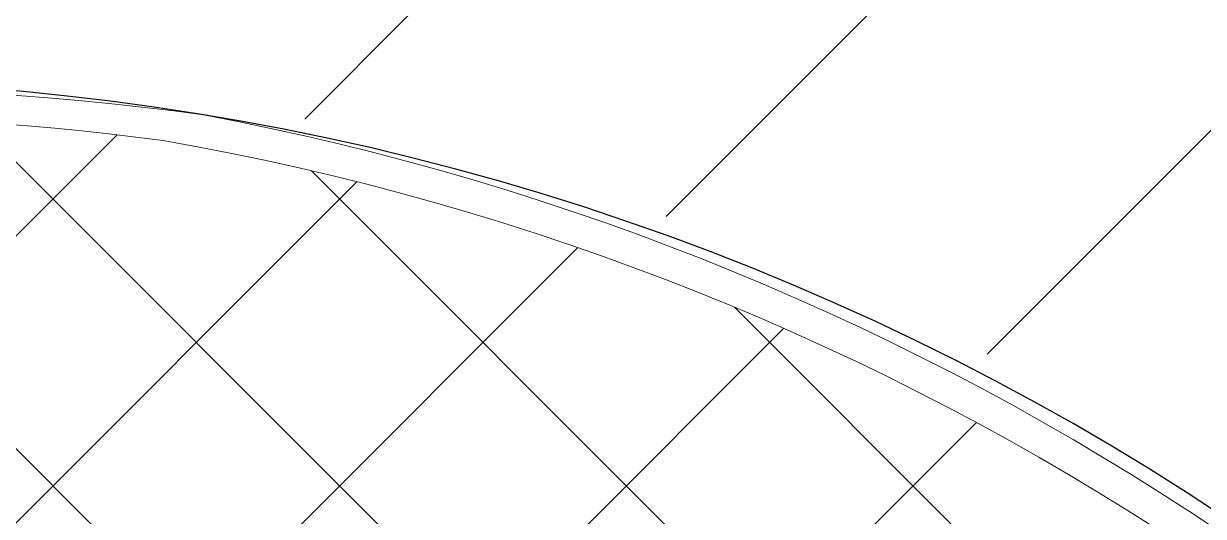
# Model space of a CAD drawing. Header units: millimetres. Extents: x 5637 to 6048, y 3385 to 3927.
# Drawn here: x 5693.319 to 5696.956, y 3718.61 to 3720.128 of the extents above; entities that cross this region are included whole.
import ezdxf

# ---------------------------------------------------------------- set-up
doc = ezdxf.new("R2010")
doc.units = ezdxf.units.MM
doc.layers.add('Contour Lines', color=253, linetype='Continuous')
doc.layers.add('hatch', color=253, linetype='Continuous', lineweight=13)
doc.layers.add('road', color=19, linetype='Continuous', lineweight=30)
pattern_1 = [(45, (2816.368087035456, -1263.747613335156), (-0.7071067811865475, 0.7071067811865476), [])]

msp = doc.modelspace()

# ---------------------------------------------------------------- hatches: boundary and pattern name
at = {"layer": 'hatch'}
h = msp.add_hatch(dxfattribs=at)
h.set_pattern_fill('ANSI31', color=256, scale=8, style=0)
h.set_pattern_definition(pattern_1)
edge = h.paths.add_edge_path()
edge.add_line((5690.403124210779, 3726.919632310011), (5691.066152236915, 3725.367941944483))
edge.add_line((5691.066152236914, 3725.367941944483), (5691.617274266228, 3719.91244642226))
edge.add_line((5691.617274266229, 3719.91244642226), (5705.661220965671, 3721.868189171292))
edge.add_line((5690.403124210779, 3726.919632310011), (5786.382275741254, 3735.926667702149))
edge.add_line((5786.382275741254, 3735.926667702149), (5793.954957701541, 3740.13065937669))
edge.add_line((5793.954957701541, 3740.13065937669), (5804.039407904233, 3741.101640724318))
edge.add_line((5804.039407904233, 3741.101640724318), (5813.244613658631, 3741.987964015021))
edge.add_line((5813.244613658631, 3741.987964015021), (5815.913113142511, 3736.958148225429))
edge.add_line((5815.913113142511, 3736.958148225429), (5816.667287740597, 3735.399289896357))
edge.add_line((5816.667287740597, 3735.399289896357), (5716.359010215705, 3726.03129437593))
edge.add_arc((5716.795792281204, 3721.119309361889), 4.931366479070482, 95.08147314424772, 176.7908134871181)
edge.add_line((5711.872159165063, 3721.395375094176), (5712.082602370412, 3718.204521895976))
edge.add_line((5712.082602370412, 3718.204521895976), (5708.909268759819, 3717.871860652984))
edge.add_line((5708.909268759819, 3717.871860652984), (5708.531683848322, 3720.041265667119))
edge.add_arc((5706.087584234276, 3719.369681406639), 2.534689003074492, 15.36441336679025, 99.766230453963)
h = msp.add_hatch(dxfattribs=at)
h.set_pattern_fill('ANSI31', color=256, scale=8, style=0)
h.set_pattern_definition(pattern_1)
edge = h.paths.add_edge_path()
edge.add_line((5681.717861684403, 3662.745191514314), (5708.379865006555, 3664.933696125369))
edge.add_arc((5713.219451810619, 3667.17930233383), 5.335198935143152, 204.8916696377363, 275.5225228936467)
edge.add_line((5713.732895531978, 3661.868867019984), (5818.562221441009, 3671.059198216096))
edge.add_arc((5814.821388273876, 3690.234135739634), 19.536429095818, 281.0391611141656, 345.4536598214534)
edge.add_arc((5828.917889487164, 3687.612558022211), 5.328594534298682, 334.6044276593299, 439.8121842158608)
edge.add_line((5829.860387003382, 3692.857137904612), (5821.196507745697, 3693.927754127494))
edge.add_line((5821.196507745697, 3693.927754127494), (5821.163350462273, 3698.626387211156))
edge.add_line((5821.163350462273, 3698.626387211156), (5822.751366257406, 3698.670462603363))
edge.add_arc((5822.674333306773, 3701.4459238352), 2.776530051145117, 271.5898367040771, 361.9955133681444)
edge.add_arc((5787.811571715565, 3700.231222676223), 37.66044675599677, 1.995513368169515, 27.74712978629988)
edge.add_line((5821.141479896906, 3717.764803898685), (5815.110825150305, 3730.65299214686))
edge.add_arc((5808.837259289391, 3727.717458539754), 6.926397777319866, 25.07588376820942, 80.91015836691298)
edge.add_line((5809.931512384694, 3734.556873451359), (5816.865769117916, 3735.208438654118))
edge.add_line((5816.865769117917, 3735.208438654118), (5822.085935056275, 3738.738563963288))
edge.add_arc((5826.046805171409, 3735.447178750425), 5.149923173059109, 140.2742559053538, 208.703020703038)
edge.add_line((5821.529700208637, 3732.973826482002), (5832.00401448334, 3711.476217043873))
edge.add_line((5832.004014483341, 3711.476217043873), (5839.078029451141, 3695.80300683227))
edge.add_line((5839.078029451141, 3695.80300683227), (5843.714293465897, 3685.869731374647))
edge.add_line((5843.714293465898, 3685.869731374647), (5839.001609059736, 3683.44475911684))
edge.add_arc((5812.027927061039, 3691.912843182266), 28.27168138448803, 321.43496505600103, 342.5709057577431, ccw=False)
edge.add_arc((5815.073760319658, 3690.732322132294), 25.173118441348, 273.78629758692523, 319.2135797684263, ccw=False)
edge.add_line((5816.736074044711, 3665.614149325706), (5796.146508893662, 3663.794321092394))
edge.add_line((5796.146508893662, 3663.794321092394), (5694.835238285186, 3654.876884714992))
edge.add_line((5694.835238285186, 3654.876884714992), (5688.623693831469, 3654.401556767669))
edge.add_line((5688.623693831469, 3654.401556767669), (5675.284786681259, 3653.371729471557))
edge.add_line((5675.284786681259, 3653.371729471557), (5681.717861684403, 3662.745191514314))
h = msp.add_hatch(dxfattribs=at)
h.set_pattern_fill('ANSI31', color=256, scale=8, style=0)
h.set_pattern_definition(pattern_1)
edge = h.paths.add_edge_path()
edge.add_line((5693.074936931251, 3719.967338998415), (5704.817982061742, 3721.543643606941))
edge.add_arc((5706.178323812572, 3719.154429907761), 2.749340244385819, 119.6558003275427, 185.6669791496014)
edge.add_line((5703.442420570202, 3718.882942840319), (5708.024636274312, 3666.447857314636))
edge.add_arc((5712.640946198178, 3666.851269030593), 4.633903141603222, 184.9942961739126, 201.7678692088088)
edge.add_line((5708.337468434178, 3665.132799519513), (5701.180578252615, 3664.507487258604))
edge.add_arc((5699.235202974411, 3669.324142614913), 5.194675523506203, 291.9930479095136, 365.769394908974)
edge.add_line((5704.403565113646, 3669.84633663273), (5700.609019402004, 3712.410548418582))
edge.add_arc((5692.678193183426, 3712.037670873488), 7.939587027857463, 2.691849215627559, 87.13571837112832)
at = {"layer": 'hatch', "true_color": 0xfacfb6}
h = msp.add_hatch(dxfattribs=at)
h.set_pattern_fill('ANSI37', color=254, scale=5, style=0)
h.set_pattern_definition([(45, (2816.368087035456, -1263.747613335156), (-0.4419417382415922, 0.4419417382415922), []), (135, (2816.368087035456, -1263.747613335156), (-0.4419417382415922, -0.4419417382415922), [])])
edge = h.paths.add_edge_path()
edge.add_line((5698.923178659155, 3713.102032493876), (5700.398193842995, 3713.295991716393))
edge.add_arc((5694.035280707354, 3712.394276347791), 6.426488479542146, 8.065918001106862, 35.243829690665)
edge.add_arc((5692.32429052455, 3711.604700088121), 8.28657187850275, 32.87508305540049, 80.1021182388413)
edge.add_arc((5692.64063562603, 3711.461818713282), 8.37969604538771, 82.40146514383122, 118.9300905023855)
edge.add_arc((5697.898964849242, 3704.343050856529), 17.19286791035423, 122.7937488369711, 140.935124058987)
edge.add_line((5684.549856821147, 3715.177995334336), (5678.985052223517, 3709.024454760685))
edge.add_arc((5690.53338793534, 3698.727648223734), 15.47217769327827, 138.2789459130252, 176.9610658165526)
edge.add_arc((5713.974150665761, 3699.878608955577), 38.89258859310137, 180.4872016497002, 187.1696829149396)
edge.add_line((5675.385667875647, 3695.024492822919), (5675.984307627255, 3687.452609525913))
edge.add_line((5675.984307627255, 3687.452609525913), (5677.356649253995, 3687.595971491755))
edge.add_line((5677.356649253995, 3687.595971491755), (5676.49106733571, 3697.706833337047))
edge.add_arc((5689.128283386527, 3698.95045041087), 12.69826023285612, 154.4956127924343, 185.6203297030647, ccw=False)
edge.add_arc((5688.385924855787, 3700.043822502933), 11.57669968275726, 140.3972893940063, 157.7994755087604, ccw=False)
edge.add_arc((5698.676426934804, 3692.416077358542), 24.37730594165729, 135.6006051224909, 142.0021919536563, ccw=False)
edge.add_line((5681.259327703495, 3709.471800718748), (5687.221247258723, 3715.92843850887))
edge.add_arc((5692.583679636518, 3711.64632193758), 6.862375925038079, 61.81296608657817, 141.3912364759869, ccw=False)
edge.add_arc((5692.542545320711, 3712.139368910123), 6.452844564621215, 8.579662869408423, 59.42247052922892, ccw=False)

# ---------------------------------------------------------------- linework, layer by layer
at = {"layer": 'Contour Lines', "lineweight": 5, "ltscale": 0.5}
msp.add_spline([(5690.657966628092, 3719.587891359293), (5691.19648543814, 3718.738013833098), (5692.07511535001, 3718.001450899192), (5694.059135039297, 3717.689826728381), (5694.370905462397, 3717.661499888713)], degree=3, dxfattribs=at)
at = {"layer": 'hatch'}
msp.add_lwpolyline([(5698.985397549067, 3713.07497420583), (5700.444305218725, 3713.216670698232, 0.1062483885036688), (5699.369668883793, 3716.154121111344, 0.2057313756824503), (5693.873782693603, 3719.846888019205, 0.1671059653962524), (5688.26520277905, 3718.742972570029, 0.0969284883568532), (5684.476337937978, 3715.245788514148), (5678.910882550104, 3709.091528299027, 0.1775041258111877), (5675.054818754796, 3699.54410152815, 0.0695830960121066), (5675.140968000851, 3697.214831756101), (5675.98342679694, 3687.368247748062), (5677.464754742223, 3687.505563930344), (5676.590702891712, 3697.715363048662, -0.1232229582660016), (5677.667028189824, 3704.393005597375, -0.0834008247789468), (5679.330442451357, 3707.50064438494, 0.0271392575821275), (5681.131011246741, 3709.585277614503), (5687.81842588569, 3716.510005880172, -0.3192288863962689), (5695.772177308774, 3717.609936117016, -0.2229889362227583), (5698.985397549067, 3713.07497420583, 0.8088524292283956)], format="xyb", dxfattribs=at)
at = {"layer": 'hatch', "color": 41}
msp.add_lwpolyline([(5698.923178659155, 3713.102032493876), (5700.398193842995, 3713.295991716393, 0.1191450329781269), (5699.283817655325, 3716.102728057531, 0.2090339989790007), (5693.748691576335, 3719.767931993516, 0.1607497334654733), (5688.587023934117, 3718.795817490502, 0.07932242365549537), (5684.549856821147, 3715.177995334336), (5678.985052223517, 3709.024454760685, 0.1704037995698162), (5675.08296814114, 3699.547898646059, 0.0291660910025503), (5675.385667875647, 3695.024492822919), (5675.984307627255, 3687.452609525913), (5677.356649253995, 3687.595971491755), (5676.49106733571, 3697.706833337047, -0.1366483274480419), (5677.667439192189, 3704.41806993809, -0.0760776277537355), (5679.466273558262, 3707.423510590874, -0.0279394584572296), (5681.259327703495, 3709.471800718748), (5687.221247258723, 3715.92843850887, -0.3618877124789667), (5695.82513191504, 3717.694891228131, -0.2255560110964727)], format="xyb", close=True, dxfattribs=at)
at = {"layer": 'road', "lineweight": 30, "ltscale": 0.5}
msp.add_arc((5692.579864091776, 3711.952545647805), 8, 4.999999999972368, 129.2084304090797, dxfattribs=at)

doc.saveas('drawing.dxf')
